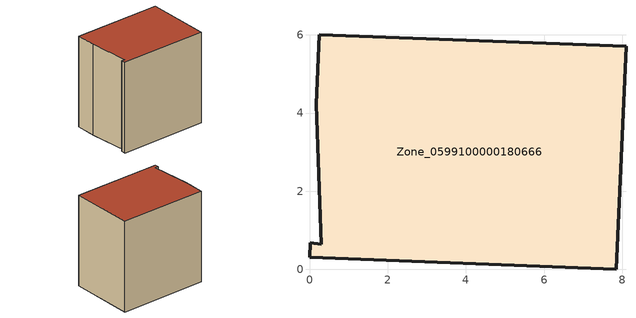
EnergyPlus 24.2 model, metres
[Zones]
Zone_0599100000180666
 floor ground (C_G): 0.17,4.23 0.25,6.01 8.1,5.71 7.85,0 0,0.31 0.02,0.68 0.3,0.65 z1.51
 wall outside (C_F): 0.25,6.01 0.17,4.23 0.3,0.65 0.02,0.68 0,0.31 7.85,0 8.1,5.71 0.25,6.01 z1.51:9.65
 roof outside (C_R): 0.02,0.68 0,0.31 7.85,0 8.1,5.71 0.25,6.01 0.17,4.23 0.3,0.65 z9.65
[BUILDING]
Pand.0599100000180666: North Axis=0; Terrain=City; Loads Convergence Tolerance Value=0.04; Temperature Convergence Tolerance Value=0.4; Solar Distribution=FullExterior; Maximum Number of Warmup Days=25; Minimum Number of Warmup Days=1
[Site:Location]
Rotterdam.The.Hague.AP_ZH_NLD Design_Conditions: Latitude=51.96; Longitude=4.45; Time Zone=1; Elevation=-4.5
[SITE:GROUNDTEMPERATURE:BUILDINGSURFACE]
18, 18, 18, 18, 18, 18, 18, 18, 18, 18, 18, 18
[MATERIAL] Thermal Absorptance=0.9; Solar Absorptance=0.7; Visible Absorptance=0.7
Name | Roughness | Thickness | Conductivity | Density | Specific Heat
G.TI.1946-1964 | MediumSmooth | 0.15 | 1 | 540 | 1210
F.TI.1946-1964 | Rough | 0.3 | 0.857143 | 1920 | 840
R.TI.1946-1964 | MediumRough | 0.2 | 0.277778 | 1500 | 1000
[CONSTRUCTION]
C_G: G.TI.1946-1964
C_F: F.TI.1946-1964
C_R: R.TI.1946-1964
[ZONE]
Zone_0599100000180666: Type=1; Multiplier=1; Ceiling Height=Autocalculate; Volume=Autocalculate; Floor Area=autocalculate; Part of Total Floor Area=Yes
[ZONEINFILTRATION:DESIGNFLOWRATE]
Infil_Zone_0599100000180666: Zone or ZoneList or Space or SpaceList=Zone_0599100000180666; Schedule=AlwaysOn; Design Flow Rate Calculation Method=Flow/Area; Flow Rate per Floor Area=0.003; Constant Term Coefficient=1; Temperature Term Coefficient=0; Velocity Term Coefficient=0; Velocity Squared Term Coefficient=0
[HVACTEMPLATE:ZONE:IDEALLOADSAIRSYSTEM]
Zone_0599100000180666: Maximum Heating Supply Air Temperature=50; Minimum Cooling Supply Air Temperature=13; Maximum Heating Supply Air Humidity Ratio=0.0156; Minimum Cooling Supply Air Humidity Ratio=0.0077; Heating Limit=NoLimit; Cooling Limit=NoLimit; Dehumidification Control Type=ConstantSensibleHeatRatio; Cooling Sensible Heat Ratio=0.7; Dehumidification Setpoint=60; Humidification Control Type=None; Humidification Setpoint=30; Outdoor Air Method=None; Outdoor Air Flow Rate per Person=0.00944; Outdoor Air Flow Rate per Zone Floor Area=0; Outdoor Air Flow Rate per Zone=0; Demand Controlled Ventilation Type=None; Outdoor Air Economizer Type=NoEconomizer; Heat Recovery Type=None; Sensible Heat Recovery Effectiveness=0.7; Latent Heat Recovery Effectiveness=0.65
[ZONECONTROL:THERMOSTAT]
ThermostatControl_Zone_0599100000180666: Zone or ZoneList=Zone_0599100000180666; Control Type Schedule=DualSetpointControlType; Control 1=Thermostat_Zone_0599100000180666; Temperature Difference Between Cutout And Setpoint=0
[THERMOSTATSETPOINT:DUALSETPOINT]
Thermostat_Zone_0599100000180666: Heating Setpoint Temperature Schedule=HeatingSetpoint_Zone_0599100000180666; Cooling Setpoint Temperature Schedule=CoolingSetpoint_Zone_0599100000180666
[SCHEDULE:COMPACT]
HeatingSetpoint_Zone_0599100000180666: Through: 12/31, For: AllDays, Until: 24:00, 21
CoolingSetpoint_Zone_0599100000180666: Through: 12/31, For: AllDays, Until: 24:00, 24
DualSetpointControlType: Through: 12/31, For: AllDays, Until: 24:00, 4
AlwaysOn: Through: 12/31, For: AllDays, Until: 24:00, 1
